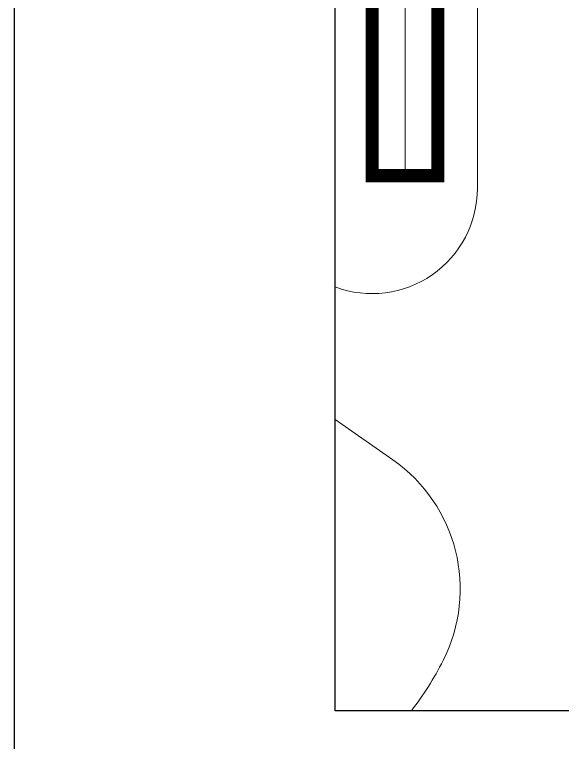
# Model space of a CAD drawing. Header units: millimetres. Extents: x -437359 to 106527, y -82378 to 117612.
# Drawn here: x -295753 to -274922, y 400 to 28073 of the extents above; entities that cross this region are included whole.
import ezdxf

# ---------------------------------------------------------------- set-up
doc = ezdxf.new("R2010")
doc.units = ezdxf.units.MM
doc.layers.get('0').update_dxf_attribs({"color": 8})
doc.layers.add('5剖面线层', color=8, linetype='Continuous')
for name, color, linetype, lineweight in [('road_mr', 8, 'Continuous', 0), ('Z-综合管架', 8, 'Continuous', 0), ('电缆通道', 8, 'Continuous', 30)]:
    doc.layers.add(name, color=color, linetype=linetype, lineweight=lineweight)
doc.linetypes.add('ZIGZAG', pattern='A,0.00254,-5.08,[131,ltypeshp.shx,S=5.08,R=0,X=-5.08,Y=0],-10.16,[131,ltypeshp.shx,S=5.08,R=180,X=5.08,Y=0],-5.08', length=20.32254)

msp = doc.modelspace()

# ---------------------------------------------------------------- hatches: boundary and pattern name
at = {"layer": '5剖面线层'}
h = msp.add_hatch(dxfattribs=at)
h.set_pattern_fill('GRAVEL', color=256, scale=0.004, angle=90, style=0)
h.set_pattern_definition([(318.0128, (-283633.131297, 2919.909792), (0.9144011236, -0.8128006906), [0.01366884, -1.35322]), (274.9697, (-283633.1211367, 2919.9006477), (-0.101599283, 1.21920197225), [0.0234562, -2.32216]), (222.5104, (-283633.119105, 2919.87728), (1.1176010917, 1.01599926073), [0.01653928, -1.637388]), (357.2737, (-283633.0937047, 2919.8376557), (-2.03199934613, 0.10159955883), [0.0213602, -2.114656]), (22.8337, (-283633.0723687, 2919.8366397), (-1.2192006932, -0.50800144222), [0.02094536, -2.073592]), (87.2737, (-283633.0530647, 2919.8447677), (-0.10159955883, -2.03199934613), [0.0213602, -2.114656]), (127.6942, (-283633.0520487, 2919.8661037), (1.01599909428, -1.32080083445), [0.02824776, -2.796524]), (162.2553, (-283633.0693207, 2919.8884557), (-2.23520064824, 0.71120142262), [0.0266688, -2.640212]), (211.4296, (-283633.0947207, 2919.8965837), (-1.3207984464, -0.8128002094), [0.02143252, -2.12182]), (265.2364, (-283633.113009, 2919.885408), (0.1015990465, 1.1175991221), [0.02446852, -1.198956]), (312.3974, (-283633.1150407, 2919.8610237), (1.11759854603, -1.21920003669), [0.03164312, -3.132672]), (228.8141, (-283633.092689, 2919.93824), (-0.6095990623, -0.711199547), [0.0108002, -1.069224]), (261.4692, (-283633.0998007, 2919.9301117), (0.203200512, 1.32079798382), [0.02054728, -2.034184]), (315, (-283633.10285, 2919.90979), (0.10159993, -3e-17), [0.01436836, -0.1293156]), (293.1986, (-283633.115041, 2919.90268), (-0.203200891, 0.508001713), [0.00773764, -0.766024]), (21.8014, (-283633.111993, 2919.895568), (-0.3048001963, -0.101600071), [0.01094264, -0.536192]), (120.9638, (-283633.101833, 2919.899632), (-0.2032001583, 0.304799678), [0.0177728, -0.574652]), (251.5651, (-283633.110977, 2919.914872), (0.101599849, 0.203200093), [0.01285148, -0.308436]), (106.3895, (-283633.1119927, 2919.8366397), (-0.304799366, 1.01600056056), [0.01800352, -1.782352]), (160.3462, (-283633.117073, 2919.853912), (1.11759841954, -0.40639886755), [0.01510396, -1.495288]), (23.1986, (-283633.131297, 2919.914872), (-0.508001713, -0.203200891), [0.0154752, -0.758288]), (73.6105, (-283633.1170727, 2919.9209677), (-0.304799366, -1.01600056056), [0.01800352, -1.782352]), (69.444, (-283633.049001, 2919.83664), (-0.2031997534, -0.5080006306), [0.0173614, -0.850708]), (24.7751, (-283633.042905, 2919.852896), (-1.11759948105, -0.50799881615), [0.01454688, -1.440144]), (156.8014, (-283633.029697, 2919.915888), (-0.508001713, 0.203200891), [0.0154752, -0.758288]), (107.354, (-283633.0439207, 2919.921984), (0.406399387, -1.3208000713), [0.01703132, -1.686096]), (159.444, (-283633.029697, 2919.866104), (0.5080006306, -0.2031997534), [0.00868072, -0.859392]), (191.3099, (-283633.029697, 2919.909792), (-0.4063986984, -0.1015994985), [0.0051806, -0.51288]), (255.9638, (-283633.034777, 2919.908776), (0.101599824, 0.304800214), [0.02094536, -0.397962]), (276.009, (-283633.0398567, 2919.8884557), (-0.10159976274, 1.0159985018), [0.01941068, -1.921656]), (33.6901, (-283633.09269, 2919.899632), (-0.203199804, -0.101600035), [0.01465296, -0.3516712]), (83.1572, (-283633.0804967, 2919.9077597), (0.20320091007, 1.72720071427), [0.02558228, -2.53264]), (150.9454, (-283633.077449, 2919.93316), (0.7111983044, -0.4063990546), [0.01046032, -1.035576]), (180, (-283633.08659, 2919.93824), (-0.1016, -0.1016), [0.006096, -0.095504]), (210.2564, (-283633.042905, 2919.886424), (0.7111996413, 0.4063991387), [0.01411468, -1.397356]), (138.0128, (-283633.055097, 2919.879312), (-0.9144011236, 0.8128006906), [0.02733772, -1.339552]), (90, (-283633.07542, 2919.8976), (-0.1016, 0.1016), [0.026416, -0.075184]), (55.3048, (-283633.075417, 2919.924016), (-0.7112000676, -1.01599823964), [0.0160644, -1.590372]), (344.0546, (-283633.066273, 2919.937224), (0.406400968, -0.1016002592), [0.01479316, -0.724868]), (297.646, (-283633.0520487, 2919.9331597), (1.016000639, -1.93039932196), [0.0240858, -2.3845]), (265.4261, (-283633.0408727, 2919.9118237), (-0.10159950845, -1.3208003042), [0.02548116, -2.522632]), (265.4261, (-283633.0408727, 2919.9118237), (-0.10159950845, -1.3208003042), [0.02548116, -2.522632])])
h.paths.add_polyline_path([(-283668.4, 2969.1), (-283668.4, 2968.8), (-283667.2, 2968.8), (-283667.2, 2969.1)])
h.paths.add_polyline_path([(-283668.4, 2969.4), (-283668.4, 2969.1), (-283667.2, 2969.1), (-283667.2, 2969.4)])
h.paths.add_polyline_path([(-283667.2, 2969.1), (-283667.2, 2968.8), (-283665.8, 2968.8), (-283665.8, 2969.1)])
h.paths.add_polyline_path([(-283667.2, 2969.4), (-283667.2, 2969.1), (-283665.8, 2969.1), (-283665.8, 2969.4)])
h = msp.add_hatch(dxfattribs=at)
h.set_pattern_fill('GRAVEL', color=256, scale=0.004, angle=90, style=0)
h.set_pattern_definition([(318.0128, (-283633.13126, 2917.389937), (0.9144011236, -0.8128006906), [0.01366884, -1.35322]), (274.9697, (-283633.1211, 2917.3807934), (-0.101599283, 1.21920197225), [0.0234562, -2.32216]), (222.5104, (-283633.119068, 2917.3574254), (1.1176010917, 1.01599926073), [0.01653928, -1.637388]), (357.2737, (-283633.093668, 2917.3178014), (-2.03199934613, 0.10159955883), [0.0213602, -2.114656]), (22.8337, (-283633.072332, 2917.3167854), (-1.2192006932, -0.50800144222), [0.02094536, -2.073592]), (87.2737, (-283633.053028, 2917.3249134), (-0.10159955883, -2.03199934613), [0.0213602, -2.114656]), (127.6942, (-283633.052012, 2917.3462494), (1.01599909428, -1.32080083445), [0.02824776, -2.796524]), (162.2553, (-283633.069284, 2917.3686014), (-2.23520064824, 0.71120142262), [0.0266688, -2.640212]), (211.4296, (-283633.094684, 2917.3767294), (-1.3207984464, -0.8128002094), [0.02143252, -2.12182]), (265.2364, (-283633.112972, 2917.365553), (0.1015990465, 1.1175991221), [0.02446852, -1.198956]), (312.3974, (-283633.115004, 2917.3411694), (1.11759854603, -1.21920003669), [0.03164312, -3.132672]), (228.8141, (-283633.092652, 2917.418385), (-0.6095990623, -0.711199547), [0.0108002, -1.069224]), (261.4692, (-283633.099764, 2917.4102574), (0.203200512, 1.32079798382), [0.02054728, -2.034184]), (315, (-283633.10281, 2917.38994), (0.10159993, -3e-17), [0.01436836, -0.1293156]), (293.1986, (-283633.115004, 2917.382825), (-0.203200891, 0.508001713), [0.00773764, -0.766024]), (21.8014, (-283633.111956, 2917.375713), (-0.3048001963, -0.101600071), [0.01094264, -0.536192]), (120.9638, (-283633.101796, 2917.379777), (-0.2032001583, 0.304799678), [0.0177728, -0.574652]), (251.5651, (-283633.11094, 2917.395017), (0.101599849, 0.203200093), [0.01285148, -0.308436]), (106.3895, (-283633.111956, 2917.3167854), (-0.304799366, 1.01600056056), [0.01800352, -1.782352]), (160.3462, (-283633.117036, 2917.3340574), (1.11759841954, -0.40639886755), [0.01510396, -1.495288]), (23.1986, (-283633.13126, 2917.395017), (-0.508001713, -0.203200891), [0.0154752, -0.758288]), (73.6105, (-283633.117036, 2917.4011134), (-0.304799366, -1.01600056056), [0.01800352, -1.782352]), (69.444, (-283633.048964, 2917.316785), (-0.2031997534, -0.5080006306), [0.0173614, -0.850708]), (24.7751, (-283633.042868, 2917.3330414), (-1.11759948105, -0.50799881615), [0.01454688, -1.440144]), (156.8014, (-283633.02966, 2917.396033), (-0.508001713, 0.203200891), [0.0154752, -0.758288]), (107.354, (-283633.043884, 2917.4021294), (0.406399387, -1.3208000713), [0.01703132, -1.686096]), (159.444, (-283633.02966, 2917.346249), (0.5080006306, -0.2031997534), [0.00868072, -0.859392]), (191.3099, (-283633.02966, 2917.389937), (-0.4063986984, -0.1015994985), [0.0051806, -0.51288]), (255.9638, (-283633.03474, 2917.388921), (0.101599824, 0.304800214), [0.02094536, -0.397962]), (276.009, (-283633.03982, 2917.3686014), (-0.10159976274, 1.0159985018), [0.01941068, -1.921656]), (33.6901, (-283633.092652, 2917.379777), (-0.203199804, -0.101600035), [0.01465296, -0.3516712]), (83.1572, (-283633.08046, 2917.3879054), (0.20320091007, 1.72720071427), [0.02558228, -2.53264]), (150.9454, (-283633.077412, 2917.413305), (0.7111983044, -0.4063990546), [0.01046032, -1.035576]), (180, (-283633.08656, 2917.41839), (-0.1016, -0.1016), [0.006096, -0.095504]), (210.2564, (-283633.042868, 2917.3665694), (0.7111996413, 0.4063991387), [0.01411468, -1.397356]), (138.0128, (-283633.05506, 2917.359457), (-0.9144011236, 0.8128006906), [0.02733772, -1.339552]), (90, (-283633.07538, 2917.37775), (-0.1016, 0.1016), [0.026416, -0.075184]), (55.3048, (-283633.07538, 2917.4041614), (-0.7112000676, -1.01599823964), [0.0160644, -1.590372]), (344.0546, (-283633.066236, 2917.41737), (0.406400968, -0.1016002592), [0.01479316, -0.724868]), (297.646, (-283633.052012, 2917.4133054), (1.016000639, -1.93039932196), [0.0240858, -2.3845]), (265.4261, (-283633.040836, 2917.3919694), (-0.10159950845, -1.3208003042), [0.02548116, -2.522632]), (265.4261, (-283633.040836, 2917.3919694), (-0.10159950845, -1.3208003042), [0.02548116, -2.522632])])
h.paths.add_polyline_path([(-283668.4, 2966.5), (-283668.4, 2966.2), (-283667.2, 2966.2), (-283667.2, 2966.5)])
h.paths.add_polyline_path([(-283668.4, 2966.8), (-283668.4, 2966.5), (-283667.2, 2966.5), (-283667.2, 2966.8)])
h.paths.add_polyline_path([(-283667.2, 2966.5), (-283667.2, 2966.2), (-283665.8, 2966.2), (-283665.8, 2966.5)])
h.paths.add_polyline_path([(-283667.2, 2966.8), (-283667.2, 2966.5), (-283665.8, 2966.5), (-283665.8, 2966.8)])

# ---------------------------------------------------------------- linework, layer by layer
msp.add_lwpolyline([(-283557.6, 95370.1), (-209356.6, 95370.1), (-209356.6, 1605.7), (-283557.6, 1605.7)], close=True)
at = {"layer": 'road_mr'}
for points in [[(-278157.3, 50525.9), (-278157.3, 21463.3)], [(-283557.6, 12677.6), (-281367.2, 11143.8)]]:
    msp.add_lwpolyline(points, dxfattribs=at)
for points in [[(-283557.6, 17716.4, 0.5232959), (-278157.3, 21463.3)], [(-279460.1, 3510.1, 0.3736132), (-281367.2, 11143.8)], [(-280665.6, 1605.7, 0.0470604), (-279460.1, 3510.1)]]:
    msp.add_lwpolyline(points, format="xyb", dxfattribs=at)
at = {"layer": 'Z-综合管架', "linetype": 'ZIGZAG', "ltscale": 0.15}
msp.add_line((-280907.3, 95370.1), (-280907.3, 21947.8), dxfattribs=at)
at = {"layer": 'Z-综合管架', "const_width": 500}
msp.add_lwpolyline([(-282157.3, 95370.1), (-282157.3, 21947.8), (-279657.3, 21947.8), (-279657.3, 95370.1)], dxfattribs=at)
at = {"layer": '电缆通道'}
msp.add_lwpolyline([(-295752.9, 104416.5), (-192480.7, 104416.5), (-192480.7, -27272.4), (-295752.9, -27272.4)], close=True, dxfattribs=at)

doc.saveas('drawing.dxf')
